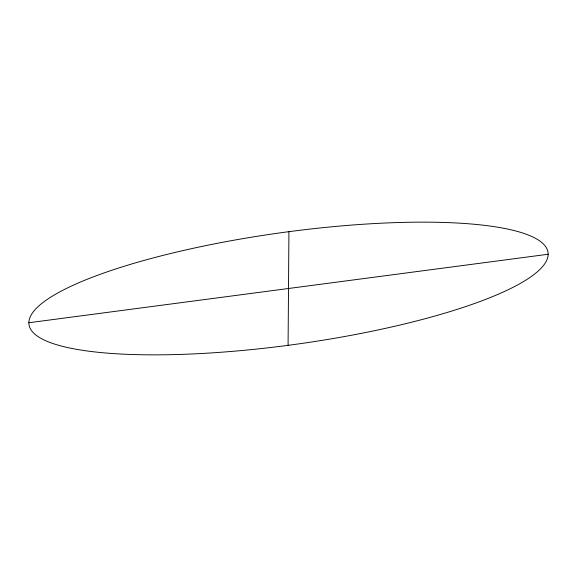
<?xml version="1.0" encoding="UTF-8"?>
<svg xmlns="http://www.w3.org/2000/svg" width="577" height="577" viewBox="0 0 577 577"><rect width="100%" height="100%" fill="white"/><g stroke="black" fill="none" stroke-linecap="round" stroke-linejoin="round"><path stroke-width="0.87" d="M288.082 345.334L288.926 231.665M28.85 322.745L548.15 254.255A262.023 56.265 -7.9 0 0 159.043 256.404A262.023 56.265 -7.9 0 0 158.307 354.841A262.023 56.265 -7.9 0 0 548.15 254.255"/></g></svg>
